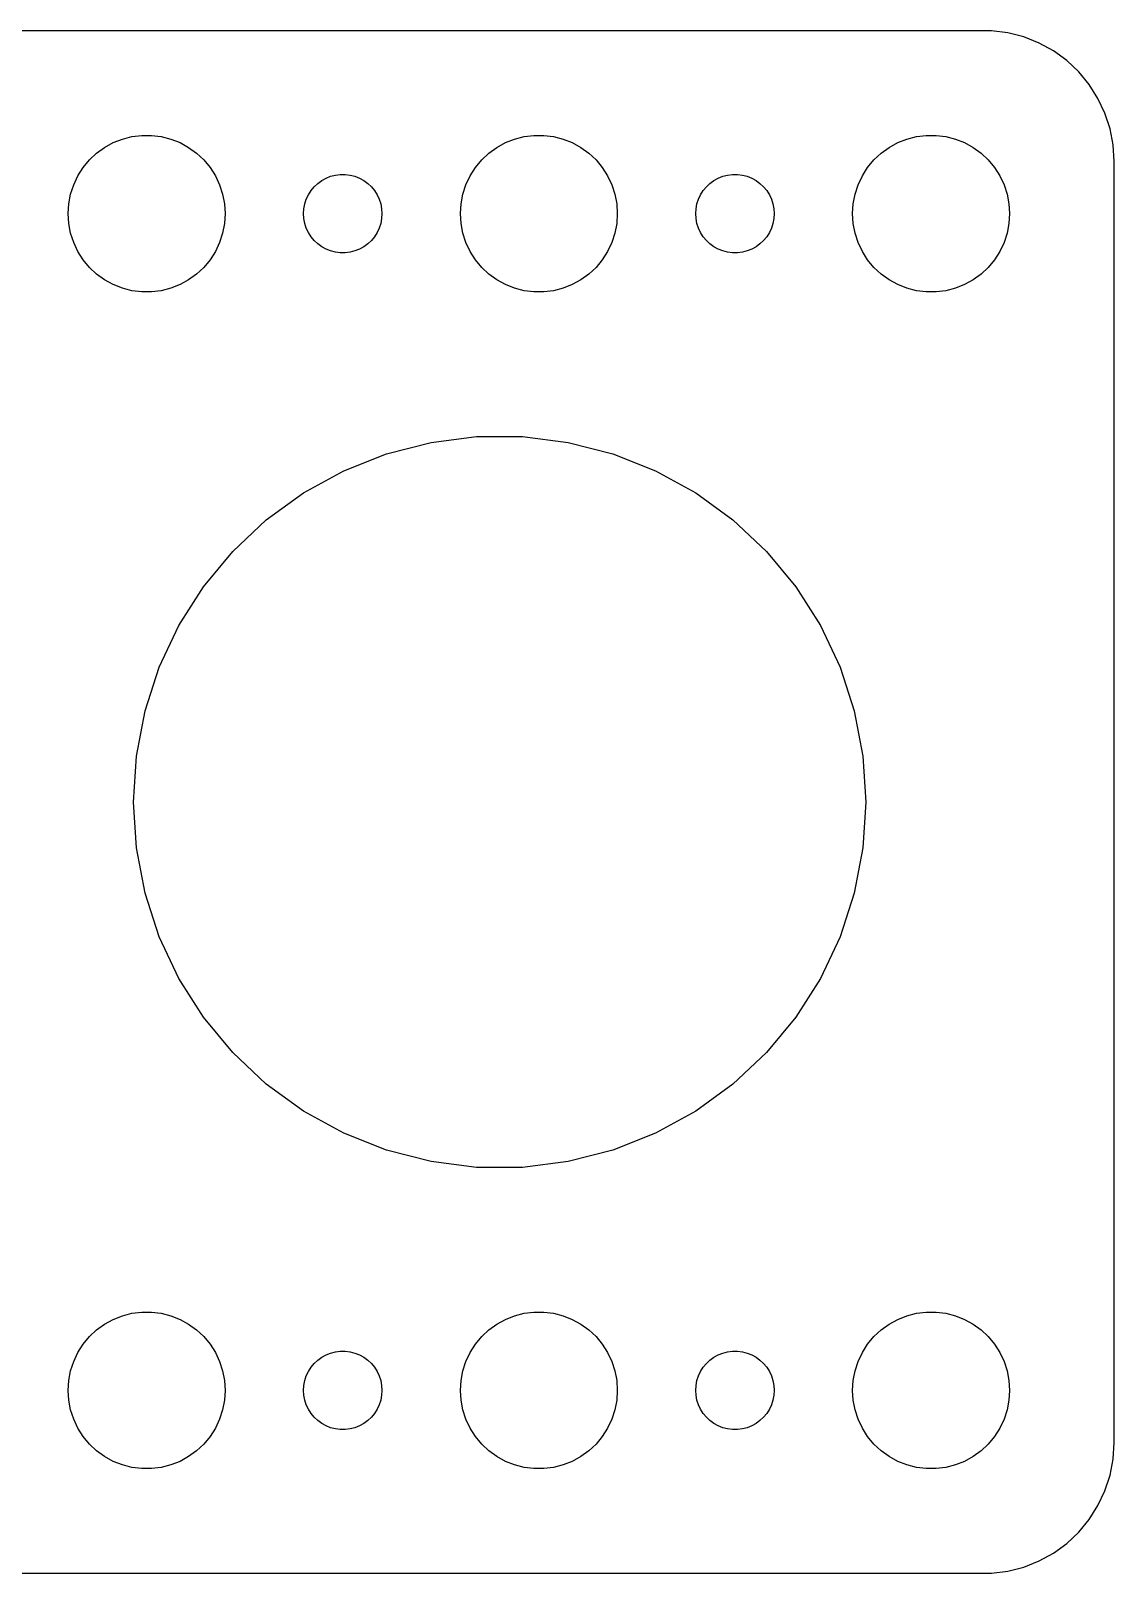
# Model space of a CAD drawing. Header units: metres. Extents: x -90 to 90, y 40 to 98.
# Drawn here: x 48.1 to 89.5, y 39.5 to 98.5 of the extents above; entities that cross this region are included whole.
import ezdxf

# ---------------------------------------------------------------- set-up
doc = ezdxf.new("R2010")
doc.units = ezdxf.units.M

msp = doc.modelspace()

# ---------------------------------------------------------------- linework, layer by layer
for p, q in [((84.8139, 98.4901), (-84.8139, 98.4901)), ((85.4369, 98.4114), (84.8139, 98.4901)), ((86.0451, 98.2553), (85.4369, 98.4114)), ((86.6289, 98.0241), (86.0451, 98.2553)), ((87.1791, 97.7216), (86.6289, 98.0241)), ((87.6871, 97.3526), (87.1791, 97.7216)), ((88.1448, 96.9227), (87.6871, 97.3526)), ((88.5451, 96.4389), (88.1448, 96.9227)), ((88.8815, 95.9088), (88.5451, 96.4389)), ((89.1489, 95.3406), (88.8815, 95.9088)), ((89.3429, 94.7434), (89.1489, 95.3406)), ((51.5729, 94.3532), (51.9379, 94.4469)), ((51.9379, 94.4469), (52.3116, 94.4941)), ((52.3116, 94.4941), (52.6884, 94.4941)), ((52.6884, 94.4941), (53.0621, 94.4469)), ((53.0621, 94.4469), (53.427, 94.3532)), ((66.573, 94.3532), (66.9379, 94.4469)), ((66.9379, 94.4469), (67.3116, 94.4941)), ((67.3116, 94.4941), (67.6884, 94.4941)), ((67.6884, 94.4941), (68.0621, 94.4469)), ((68.0621, 94.4469), (68.427, 94.3532)), ((81.573, 94.3532), (81.9379, 94.4469)), ((81.9379, 94.4469), (82.3116, 94.4941)), ((82.3116, 94.4941), (82.6884, 94.4941)), ((82.6884, 94.4941), (83.0621, 94.4469)), ((83.0621, 94.4469), (83.427, 94.3532)), ((89.4606, 94.1267), (89.3429, 94.7434)), ((50.3131, 93.5536), (50.5877, 93.8115)), ((50.5877, 93.8115), (50.8925, 94.033)), ((50.8925, 94.033), (51.2227, 94.2145)), ((51.2227, 94.2145), (51.5729, 94.3532)), ((53.427, 94.3532), (53.7773, 94.2145)), ((53.7773, 94.2145), (54.1075, 94.033)), ((54.1075, 94.033), (54.4123, 93.8115)), ((54.4123, 93.8115), (54.6869, 93.5536)), ((65.3131, 93.5536), (65.5877, 93.8115)), ((65.5877, 93.8115), (65.8925, 94.033)), ((65.8925, 94.033), (66.2227, 94.2145)), ((66.2227, 94.2145), (66.573, 94.3532)), ((68.427, 94.3532), (68.7773, 94.2145)), ((68.7773, 94.2145), (69.1075, 94.033)), ((69.1075, 94.033), (69.4123, 93.8115)), ((69.4123, 93.8115), (69.6869, 93.5536)), ((80.3131, 93.5536), (80.5877, 93.8115)), ((80.5877, 93.8115), (80.8925, 94.033)), ((80.8925, 94.033), (81.2227, 94.2145)), ((81.2227, 94.2145), (81.573, 94.3532)), ((83.427, 94.3532), (83.7773, 94.2145)), ((83.7773, 94.2145), (84.1075, 94.033)), ((84.1075, 94.033), (84.4123, 93.8115)), ((84.4123, 93.8115), (84.6869, 93.5536)), ((89.5, 93.5), (89.4606, 94.1267)), ((49.8711, 92.9453), (50.0729, 93.2634)), ((50.0729, 93.2634), (50.3131, 93.5536)), ((54.6869, 93.5536), (54.927, 93.2634)), ((54.927, 93.2634), (55.1289, 92.9453)), ((64.8711, 92.9453), (65.073, 93.2634)), ((65.073, 93.2634), (65.3131, 93.5536)), ((69.6869, 93.5536), (69.927, 93.2634)), ((69.927, 93.2634), (70.1289, 92.9453)), ((79.8711, 92.9453), (80.073, 93.2634)), ((80.073, 93.2634), (80.3131, 93.5536)), ((84.6869, 93.5536), (84.927, 93.2634)), ((84.927, 93.2634), (85.1289, 92.9453)), ((89.5, 44.5), (89.5, 93.5)), ((49.5942, 92.2461), (49.7107, 92.6044)), ((49.7107, 92.6044), (49.8711, 92.9453)), ((55.1289, 92.9453), (55.2893, 92.6044)), ((55.2893, 92.6044), (55.4057, 92.2461)), ((58.9065, 92.5268), (59.0439, 92.6558)), ((59.0439, 92.6558), (59.1963, 92.7665)), ((59.1963, 92.7665), (59.3613, 92.8572)), ((59.3613, 92.8572), (59.5365, 92.9266)), ((59.5365, 92.9266), (59.7189, 92.9734)), ((59.7189, 92.9734), (59.9058, 92.997)), ((59.9058, 92.997), (60.0942, 92.997)), ((60.0942, 92.997), (60.2811, 92.9734)), ((60.2811, 92.9734), (60.4635, 92.9266)), ((60.4635, 92.9266), (60.6387, 92.8572)), ((60.6387, 92.8572), (60.8037, 92.7665)), ((60.8037, 92.7665), (60.9561, 92.6558)), ((60.9561, 92.6558), (61.0934, 92.5268)), ((64.5943, 92.2461), (64.7107, 92.6044)), ((64.7107, 92.6044), (64.8711, 92.9453)), ((70.1289, 92.9453), (70.2893, 92.6044)), ((70.2893, 92.6044), (70.4057, 92.2461)), ((73.9065, 92.5268), (74.0439, 92.6558)), ((74.0439, 92.6558), (74.1963, 92.7665)), ((74.1963, 92.7665), (74.3613, 92.8572)), ((74.3613, 92.8572), (74.5365, 92.9266)), ((74.5365, 92.9266), (74.7189, 92.9734)), ((74.7189, 92.9734), (74.9058, 92.997)), ((74.9058, 92.997), (75.0942, 92.997)), ((75.0942, 92.997), (75.2811, 92.9734)), ((75.2811, 92.9734), (75.4635, 92.9266)), ((75.4635, 92.9266), (75.6387, 92.8572)), ((75.6387, 92.8572), (75.8037, 92.7665)), ((75.8037, 92.7665), (75.9561, 92.6558)), ((75.9561, 92.6558), (76.0934, 92.5268)), ((79.5943, 92.2461), (79.7107, 92.6044)), ((79.7107, 92.6044), (79.8711, 92.9453)), ((85.1289, 92.9453), (85.2893, 92.6044)), ((85.2893, 92.6044), (85.4057, 92.2461)), ((49.5237, 91.876), (49.5942, 92.2461)), ((55.4057, 92.2461), (55.4763, 91.876)), ((58.5471, 91.873), (58.6053, 92.0522)), ((58.6053, 92.0522), (58.6855, 92.2226)), ((58.6855, 92.2226), (58.7865, 92.3817)), ((58.7865, 92.3817), (58.9065, 92.5268)), ((61.0934, 92.5268), (61.2135, 92.3817)), ((61.2135, 92.3817), (61.3145, 92.2226)), ((61.3145, 92.2226), (61.3947, 92.0522)), ((61.3947, 92.0522), (61.4529, 91.873)), ((64.5237, 91.876), (64.5943, 92.2461)), ((70.4057, 92.2461), (70.4763, 91.876)), ((73.5471, 91.873), (73.6053, 92.0522)), ((73.6053, 92.0522), (73.6855, 92.2226)), ((73.6855, 92.2226), (73.7865, 92.3817)), ((73.7865, 92.3817), (73.9065, 92.5268)), ((76.0934, 92.5268), (76.2135, 92.3817)), ((76.2135, 92.3817), (76.3145, 92.2226)), ((76.3145, 92.2226), (76.3947, 92.0522)), ((76.3947, 92.0522), (76.4529, 91.873)), ((79.5237, 91.876), (79.5943, 92.2461)), ((85.4057, 92.2461), (85.4763, 91.876)), ((49.5, 91.5), (49.5237, 91.876)), ((49.5237, 91.124), (49.5, 91.5)), ((55.4763, 91.876), (55.5, 91.5)), ((55.5, 91.5), (55.4763, 91.124)), ((58.5, 91.5), (58.5118, 91.688)), ((58.5118, 91.312), (58.5, 91.5)), ((58.5118, 91.688), (58.5471, 91.873)), ((61.4529, 91.873), (61.4882, 91.688)), ((61.4882, 91.688), (61.5, 91.5)), ((61.5, 91.5), (61.4882, 91.312)), ((64.5, 91.5), (64.5237, 91.876)), ((64.5237, 91.124), (64.5, 91.5)), ((70.4763, 91.876), (70.5, 91.5)), ((70.5, 91.5), (70.4763, 91.124)), ((73.5, 91.5), (73.5118, 91.688)), ((73.5118, 91.312), (73.5, 91.5)), ((73.5118, 91.688), (73.5471, 91.873)), ((76.4529, 91.873), (76.4882, 91.688)), ((76.4882, 91.688), (76.5, 91.5)), ((76.5, 91.5), (76.4882, 91.312)), ((79.5, 91.5), (79.5237, 91.876)), ((79.5237, 91.124), (79.5, 91.5)), ((85.4763, 91.876), (85.5, 91.5)), ((85.5, 91.5), (85.4763, 91.124)), ((49.5942, 90.7539), (49.5237, 91.124)), ((55.4763, 91.124), (55.4057, 90.7539)), ((58.5471, 91.127), (58.5118, 91.312)), ((58.6053, 90.9478), (58.5471, 91.127)), ((58.6855, 90.7774), (58.6053, 90.9478)), ((61.3947, 90.9478), (61.3145, 90.7774)), ((61.4529, 91.127), (61.3947, 90.9478)), ((61.4882, 91.312), (61.4529, 91.127)), ((64.5943, 90.7539), (64.5237, 91.124)), ((70.4763, 91.124), (70.4057, 90.7539)), ((73.5471, 91.127), (73.5118, 91.312)), ((73.6053, 90.9478), (73.5471, 91.127)), ((73.6855, 90.7774), (73.6053, 90.9478)), ((76.3947, 90.9478), (76.3145, 90.7774)), ((76.4529, 91.127), (76.3947, 90.9478)), ((76.4882, 91.312), (76.4529, 91.127)), ((79.5943, 90.7539), (79.5237, 91.124)), ((85.4763, 91.124), (85.4057, 90.7539)), ((49.7107, 90.3956), (49.5942, 90.7539)), ((49.8711, 90.0547), (49.7107, 90.3956)), ((55.2893, 90.3956), (55.1289, 90.0547)), ((55.4057, 90.7539), (55.2893, 90.3956)), ((58.7865, 90.6183), (58.6855, 90.7774)), ((58.9065, 90.4732), (58.7865, 90.6183)), ((59.0439, 90.3442), (58.9065, 90.4732)), ((59.1963, 90.2335), (59.0439, 90.3442)), ((60.9561, 90.3442), (60.8037, 90.2335)), ((61.0934, 90.4732), (60.9561, 90.3442)), ((61.2135, 90.6183), (61.0934, 90.4732)), ((61.3145, 90.7774), (61.2135, 90.6183)), ((64.7107, 90.3956), (64.5943, 90.7539)), ((64.8711, 90.0547), (64.7107, 90.3956)), ((70.2893, 90.3956), (70.1289, 90.0547)), ((70.4057, 90.7539), (70.2893, 90.3956)), ((73.7865, 90.6183), (73.6855, 90.7774)), ((73.9065, 90.4732), (73.7865, 90.6183)), ((74.0439, 90.3442), (73.9065, 90.4732)), ((74.1963, 90.2335), (74.0439, 90.3442)), ((75.9561, 90.3442), (75.8037, 90.2335)), ((76.0934, 90.4732), (75.9561, 90.3442)), ((76.2135, 90.6183), (76.0934, 90.4732)), ((76.3145, 90.7774), (76.2135, 90.6183)), ((79.7107, 90.3956), (79.5943, 90.7539)), ((79.8711, 90.0547), (79.7107, 90.3956)), ((85.2893, 90.3956), (85.1289, 90.0547)), ((85.4057, 90.7539), (85.2893, 90.3956)), ((50.0729, 89.7366), (49.8711, 90.0547)), ((50.3131, 89.4464), (50.0729, 89.7366)), ((54.927, 89.7366), (54.6869, 89.4464)), ((55.1289, 90.0547), (54.927, 89.7366)), ((59.3613, 90.1427), (59.1963, 90.2335)), ((59.5365, 90.0734), (59.3613, 90.1427)), ((59.7189, 90.0266), (59.5365, 90.0734)), ((59.9058, 90.003), (59.7189, 90.0266)), ((60.0942, 90.003), (59.9058, 90.003)), ((60.2811, 90.0266), (60.0942, 90.003)), ((60.4635, 90.0734), (60.2811, 90.0266)), ((60.6387, 90.1427), (60.4635, 90.0734)), ((60.8037, 90.2335), (60.6387, 90.1427)), ((65.073, 89.7366), (64.8711, 90.0547)), ((65.3131, 89.4464), (65.073, 89.7366)), ((69.927, 89.7366), (69.6869, 89.4464)), ((70.1289, 90.0547), (69.927, 89.7366)), ((74.3613, 90.1427), (74.1963, 90.2335)), ((74.5365, 90.0734), (74.3613, 90.1427)), ((74.7189, 90.0266), (74.5365, 90.0734)), ((74.9058, 90.003), (74.7189, 90.0266)), ((75.0942, 90.003), (74.9058, 90.003)), ((75.2811, 90.0266), (75.0942, 90.003)), ((75.4635, 90.0734), (75.2811, 90.0266)), ((75.6387, 90.1427), (75.4635, 90.0734)), ((75.8037, 90.2335), (75.6387, 90.1427)), ((80.073, 89.7366), (79.8711, 90.0547)), ((80.3131, 89.4464), (80.073, 89.7366)), ((84.927, 89.7366), (84.6869, 89.4464)), ((85.1289, 90.0547), (84.927, 89.7366)), ((50.5877, 89.1884), (50.3131, 89.4464)), ((50.8925, 88.967), (50.5877, 89.1884)), ((54.4123, 89.1884), (54.1075, 88.967)), ((54.6869, 89.4464), (54.4123, 89.1884)), ((65.5877, 89.1884), (65.3131, 89.4464)), ((65.8925, 88.967), (65.5877, 89.1884)), ((69.4123, 89.1884), (69.1075, 88.967)), ((69.6869, 89.4464), (69.4123, 89.1884)), ((80.5877, 89.1884), (80.3131, 89.4464)), ((80.8925, 88.967), (80.5877, 89.1884)), ((84.4123, 89.1884), (84.1075, 88.967)), ((84.6869, 89.4464), (84.4123, 89.1884)), ((51.2227, 88.7855), (50.8925, 88.967)), ((51.5729, 88.6468), (51.2227, 88.7855)), ((51.9379, 88.5531), (51.5729, 88.6468)), ((52.3116, 88.5059), (51.9379, 88.5531)), ((52.6884, 88.5059), (52.3116, 88.5059)), ((53.0621, 88.5531), (52.6884, 88.5059)), ((53.427, 88.6468), (53.0621, 88.5531)), ((53.7773, 88.7855), (53.427, 88.6468)), ((54.1075, 88.967), (53.7773, 88.7855)), ((66.2227, 88.7855), (65.8925, 88.967)), ((66.573, 88.6468), (66.2227, 88.7855)), ((66.9379, 88.5531), (66.573, 88.6468)), ((67.3116, 88.5059), (66.9379, 88.5531)), ((67.6884, 88.5059), (67.3116, 88.5059)), ((68.0621, 88.5531), (67.6884, 88.5059)), ((68.427, 88.6468), (68.0621, 88.5531)), ((68.7773, 88.7855), (68.427, 88.6468)), ((69.1075, 88.967), (68.7773, 88.7855)), ((81.2227, 88.7855), (80.8925, 88.967)), ((81.573, 88.6468), (81.2227, 88.7855)), ((81.9379, 88.5531), (81.573, 88.6468)), ((82.3116, 88.5059), (81.9379, 88.5531)), ((82.6884, 88.5059), (82.3116, 88.5059)), ((83.0621, 88.5531), (82.6884, 88.5059)), ((83.427, 88.6468), (83.0621, 88.5531)), ((83.7773, 88.7855), (83.427, 88.6468)), ((84.1075, 88.967), (83.7773, 88.7855)), ((61.6738, 82.3148), (63.3767, 82.752)), ((63.3767, 82.752), (65.1209, 82.9724)), ((65.1209, 82.9724), (66.8791, 82.9724)), ((66.8791, 82.9724), (68.6233, 82.752)), ((68.6233, 82.752), (70.3262, 82.3148)), ((60.0391, 81.6676), (61.6738, 82.3148)), ((70.3262, 82.3148), (71.9609, 81.6676)), ((58.4984, 80.8206), (60.0391, 81.6676)), ((71.9609, 81.6676), (73.5016, 80.8206)), ((57.0761, 79.7872), (58.4984, 80.8206)), ((73.5016, 80.8206), (74.9239, 79.7872)), ((55.7944, 78.5836), (57.0761, 79.7872)), ((74.9239, 79.7872), (76.2056, 78.5836)), ((54.6738, 77.229), (55.7944, 78.5836)), ((76.2056, 78.5836), (77.3262, 77.229)), ((53.7317, 75.7445), (54.6738, 77.229)), ((77.3262, 77.229), (78.2683, 75.7445)), ((52.9831, 74.1537), (53.7317, 75.7445)), ((78.2683, 75.7445), (79.0169, 74.1537)), ((52.4398, 72.4816), (52.9831, 74.1537)), ((79.0169, 74.1537), (79.5602, 72.4816)), ((52.1104, 70.7547), (52.4398, 72.4816)), ((79.5602, 72.4816), (79.8896, 70.7547)), ((52, 69), (52.1104, 70.7547)), ((79.8896, 70.7547), (80, 69)), ((52.1104, 67.2453), (52, 69)), ((80, 69), (79.8896, 67.2453)), ((52.4398, 65.5184), (52.1104, 67.2453)), ((79.8896, 67.2453), (79.5602, 65.5184)), ((52.9831, 63.8463), (52.4398, 65.5184)), ((79.5602, 65.5184), (79.0169, 63.8463)), ((53.7317, 62.2555), (52.9831, 63.8463)), ((79.0169, 63.8463), (78.2683, 62.2555)), ((54.6738, 60.771), (53.7317, 62.2555)), ((78.2683, 62.2555), (77.3262, 60.771)), ((55.7944, 59.4164), (54.6738, 60.771)), ((77.3262, 60.771), (76.2056, 59.4164)), ((57.0761, 58.2128), (55.7944, 59.4164)), ((76.2056, 59.4164), (74.9239, 58.2128)), ((58.4984, 57.1794), (57.0761, 58.2128)), ((74.9239, 58.2128), (73.5016, 57.1794)), ((60.0391, 56.3324), (58.4984, 57.1794)), ((73.5016, 57.1794), (71.9609, 56.3324)), ((61.6738, 55.6852), (60.0391, 56.3324)), ((71.9609, 56.3324), (70.3262, 55.6852)), ((63.3767, 55.248), (61.6738, 55.6852)), ((70.3262, 55.6852), (68.6233, 55.248)), ((65.1209, 55.0276), (63.3767, 55.248)), ((66.8791, 55.0276), (65.1209, 55.0276)), ((68.6233, 55.248), (66.8791, 55.0276)), ((50.5877, 48.8116), (50.8925, 49.033)), ((50.8925, 49.033), (51.2227, 49.2145)), ((51.2227, 49.2145), (51.5729, 49.3532)), ((51.5729, 49.3532), (51.9379, 49.4469)), ((51.9379, 49.4469), (52.3116, 49.4941)), ((52.3116, 49.4941), (52.6884, 49.4941)), ((52.6884, 49.4941), (53.0621, 49.4469)), ((53.0621, 49.4469), (53.427, 49.3532)), ((53.427, 49.3532), (53.7773, 49.2145)), ((53.7773, 49.2145), (54.1075, 49.033)), ((54.1075, 49.033), (54.4123, 48.8116)), ((65.5877, 48.8116), (65.8925, 49.033)), ((65.8925, 49.033), (66.2227, 49.2145)), ((66.2227, 49.2145), (66.573, 49.3532)), ((66.573, 49.3532), (66.9379, 49.4469)), ((66.9379, 49.4469), (67.3116, 49.4941)), ((67.3116, 49.4941), (67.6884, 49.4941)), ((67.6884, 49.4941), (68.0621, 49.4469)), ((68.0621, 49.4469), (68.427, 49.3532)), ((68.427, 49.3532), (68.7773, 49.2145)), ((68.7773, 49.2145), (69.1075, 49.033)), ((69.1075, 49.033), (69.4123, 48.8116)), ((80.5877, 48.8116), (80.8925, 49.033)), ((80.8925, 49.033), (81.2227, 49.2145)), ((81.2227, 49.2145), (81.573, 49.3532)), ((81.573, 49.3532), (81.9379, 49.4469)), ((81.9379, 49.4469), (82.3116, 49.4941)), ((82.3116, 49.4941), (82.6884, 49.4941)), ((82.6884, 49.4941), (83.0621, 49.4469)), ((83.0621, 49.4469), (83.427, 49.3532)), ((83.427, 49.3532), (83.7773, 49.2145)), ((83.7773, 49.2145), (84.1075, 49.033)), ((84.1075, 49.033), (84.4123, 48.8116)), ((50.0729, 48.2634), (50.3131, 48.5536)), ((50.3131, 48.5536), (50.5877, 48.8116)), ((54.4123, 48.8116), (54.6869, 48.5536)), ((54.6869, 48.5536), (54.927, 48.2634)), ((65.073, 48.2634), (65.3131, 48.5536)), ((65.3131, 48.5536), (65.5877, 48.8116)), ((69.4123, 48.8116), (69.6869, 48.5536)), ((69.6869, 48.5536), (69.927, 48.2634)), ((80.073, 48.2634), (80.3131, 48.5536)), ((80.3131, 48.5536), (80.5877, 48.8116)), ((84.4123, 48.8116), (84.6869, 48.5536)), ((84.6869, 48.5536), (84.927, 48.2634)), ((49.7107, 47.6044), (49.8711, 47.9453)), ((49.8711, 47.9453), (50.0729, 48.2634)), ((54.927, 48.2634), (55.1289, 47.9453)), ((55.1289, 47.9453), (55.2893, 47.6044)), ((59.1963, 47.7665), (59.3613, 47.8573)), ((59.3613, 47.8573), (59.5365, 47.9266)), ((59.5365, 47.9266), (59.7189, 47.9734)), ((59.7189, 47.9734), (59.9058, 47.997)), ((59.9058, 47.997), (60.0942, 47.997)), ((60.0942, 47.997), (60.2811, 47.9734)), ((60.2811, 47.9734), (60.4635, 47.9266)), ((60.4635, 47.9266), (60.6387, 47.8573)), ((60.6387, 47.8573), (60.8037, 47.7665)), ((64.7107, 47.6044), (64.8711, 47.9453)), ((64.8711, 47.9453), (65.073, 48.2634)), ((69.927, 48.2634), (70.1289, 47.9453)), ((70.1289, 47.9453), (70.2893, 47.6044)), ((74.1963, 47.7665), (74.3613, 47.8573)), ((74.3613, 47.8573), (74.5365, 47.9266)), ((74.5365, 47.9266), (74.7189, 47.9734)), ((74.7189, 47.9734), (74.9058, 47.997)), ((74.9058, 47.997), (75.0942, 47.997)), ((75.0942, 47.997), (75.2811, 47.9734)), ((75.2811, 47.9734), (75.4635, 47.9266)), ((75.4635, 47.9266), (75.6387, 47.8573)), ((75.6387, 47.8573), (75.8037, 47.7665)), ((79.7107, 47.6044), (79.8711, 47.9453)), ((79.8711, 47.9453), (80.073, 48.2634)), ((84.927, 48.2634), (85.1289, 47.9453)), ((85.1289, 47.9453), (85.2893, 47.6044)), ((49.5237, 46.876), (49.5942, 47.2461)), ((49.5942, 47.2461), (49.7107, 47.6044)), ((55.2893, 47.6044), (55.4057, 47.2461)), ((55.4057, 47.2461), (55.4763, 46.876)), ((58.6053, 47.0522), (58.6855, 47.2226)), ((58.6855, 47.2226), (58.7865, 47.3817)), ((58.7865, 47.3817), (58.9065, 47.5268)), ((58.9065, 47.5268), (59.0439, 47.6558)), ((59.0439, 47.6558), (59.1963, 47.7665)), ((60.8037, 47.7665), (60.9561, 47.6558)), ((60.9561, 47.6558), (61.0934, 47.5268)), ((61.0934, 47.5268), (61.2135, 47.3817)), ((61.2135, 47.3817), (61.3145, 47.2226)), ((61.3145, 47.2226), (61.3947, 47.0522)), ((64.5237, 46.876), (64.5943, 47.2461)), ((64.5943, 47.2461), (64.7107, 47.6044)), ((70.2893, 47.6044), (70.4057, 47.2461)), ((70.4057, 47.2461), (70.4763, 46.876)), ((73.6053, 47.0522), (73.6855, 47.2226)), ((73.6855, 47.2226), (73.7865, 47.3817)), ((73.7865, 47.3817), (73.9065, 47.5268)), ((73.9065, 47.5268), (74.0439, 47.6558)), ((74.0439, 47.6558), (74.1963, 47.7665)), ((75.8037, 47.7665), (75.9561, 47.6558)), ((75.9561, 47.6558), (76.0934, 47.5268)), ((76.0934, 47.5268), (76.2135, 47.3817)), ((76.2135, 47.3817), (76.3145, 47.2226)), ((76.3145, 47.2226), (76.3947, 47.0522)), ((79.5237, 46.876), (79.5943, 47.2461)), ((79.5943, 47.2461), (79.7107, 47.6044)), ((85.2893, 47.6044), (85.4057, 47.2461)), ((85.4057, 47.2461), (85.4763, 46.876)), ((49.5, 46.5), (49.5237, 46.876)), ((55.4763, 46.876), (55.5, 46.5)), ((58.5, 46.5), (58.5118, 46.688)), ((58.5118, 46.688), (58.5471, 46.873)), ((58.5471, 46.873), (58.6053, 47.0522)), ((61.3947, 47.0522), (61.4529, 46.873)), ((61.4529, 46.873), (61.4882, 46.688)), ((61.4882, 46.688), (61.5, 46.5)), ((64.5, 46.5), (64.5237, 46.876)), ((70.4763, 46.876), (70.5, 46.5)), ((73.5, 46.5), (73.5118, 46.688)), ((73.5118, 46.688), (73.5471, 46.873)), ((73.5471, 46.873), (73.6053, 47.0522)), ((76.3947, 47.0522), (76.4529, 46.873)), ((76.4529, 46.873), (76.4882, 46.688)), ((76.4882, 46.688), (76.5, 46.5)), ((79.5, 46.5), (79.5237, 46.876)), ((85.4763, 46.876), (85.5, 46.5)), ((49.5237, 46.124), (49.5, 46.5)), ((49.5942, 45.7539), (49.5237, 46.124)), ((55.4763, 46.124), (55.4057, 45.7539)), ((55.5, 46.5), (55.4763, 46.124)), ((58.5118, 46.312), (58.5, 46.5)), ((58.5471, 46.127), (58.5118, 46.312)), ((58.6053, 45.9478), (58.5471, 46.127)), ((61.4529, 46.127), (61.3947, 45.9478)), ((61.4882, 46.312), (61.4529, 46.127)), ((61.5, 46.5), (61.4882, 46.312)), ((64.5237, 46.124), (64.5, 46.5)), ((64.5943, 45.7539), (64.5237, 46.124)), ((70.4763, 46.124), (70.4057, 45.7539)), ((70.5, 46.5), (70.4763, 46.124)), ((73.5118, 46.312), (73.5, 46.5)), ((73.5471, 46.127), (73.5118, 46.312)), ((73.6053, 45.9478), (73.5471, 46.127)), ((76.4529, 46.127), (76.3947, 45.9478)), ((76.4882, 46.312), (76.4529, 46.127)), ((76.5, 46.5), (76.4882, 46.312)), ((79.5237, 46.124), (79.5, 46.5)), ((79.5943, 45.7539), (79.5237, 46.124)), ((85.4763, 46.124), (85.4057, 45.7539)), ((85.5, 46.5), (85.4763, 46.124)), ((49.7107, 45.3956), (49.5942, 45.7539)), ((55.4057, 45.7539), (55.2893, 45.3956)), ((58.6855, 45.7774), (58.6053, 45.9478)), ((58.7865, 45.6183), (58.6855, 45.7774)), ((58.9065, 45.4732), (58.7865, 45.6183)), ((59.0439, 45.3442), (58.9065, 45.4732)), ((61.0934, 45.4732), (60.9561, 45.3442)), ((61.2135, 45.6183), (61.0934, 45.4732)), ((61.3145, 45.7774), (61.2135, 45.6183)), ((61.3947, 45.9478), (61.3145, 45.7774)), ((64.7107, 45.3956), (64.5943, 45.7539)), ((70.4057, 45.7539), (70.2893, 45.3956)), ((73.6855, 45.7774), (73.6053, 45.9478)), ((73.7865, 45.6183), (73.6855, 45.7774)), ((73.9065, 45.4732), (73.7865, 45.6183)), ((74.0439, 45.3442), (73.9065, 45.4732)), ((76.0934, 45.4732), (75.9561, 45.3442)), ((76.2135, 45.6183), (76.0934, 45.4732)), ((76.3145, 45.7774), (76.2135, 45.6183)), ((76.3947, 45.9478), (76.3145, 45.7774)), ((79.7107, 45.3956), (79.5943, 45.7539)), ((85.4057, 45.7539), (85.2893, 45.3956)), ((49.8711, 45.0547), (49.7107, 45.3956)), ((50.0729, 44.7366), (49.8711, 45.0547)), ((55.1289, 45.0547), (54.927, 44.7366)), ((55.2893, 45.3956), (55.1289, 45.0547)), ((59.1963, 45.2335), (59.0439, 45.3442)), ((59.3613, 45.1428), (59.1963, 45.2335)), ((59.5365, 45.0734), (59.3613, 45.1428)), ((59.7189, 45.0266), (59.5365, 45.0734)), ((59.9058, 45.003), (59.7189, 45.0266)), ((60.0942, 45.003), (59.9058, 45.003)), ((60.2811, 45.0266), (60.0942, 45.003)), ((60.4635, 45.0734), (60.2811, 45.0266)), ((60.6387, 45.1428), (60.4635, 45.0734)), ((60.8037, 45.2335), (60.6387, 45.1428)), ((60.9561, 45.3442), (60.8037, 45.2335)), ((64.8711, 45.0547), (64.7107, 45.3956)), ((65.073, 44.7366), (64.8711, 45.0547)), ((70.1289, 45.0547), (69.927, 44.7366)), ((70.2893, 45.3956), (70.1289, 45.0547)), ((74.1963, 45.2335), (74.0439, 45.3442)), ((74.3613, 45.1428), (74.1963, 45.2335)), ((74.5365, 45.0734), (74.3613, 45.1428)), ((74.7189, 45.0266), (74.5365, 45.0734)), ((74.9058, 45.003), (74.7189, 45.0266)), ((75.0942, 45.003), (74.9058, 45.003)), ((75.2811, 45.0266), (75.0942, 45.003)), ((75.4635, 45.0734), (75.2811, 45.0266)), ((75.6387, 45.1428), (75.4635, 45.0734)), ((75.8037, 45.2335), (75.6387, 45.1428)), ((75.9561, 45.3442), (75.8037, 45.2335)), ((79.8711, 45.0547), (79.7107, 45.3956)), ((80.073, 44.7366), (79.8711, 45.0547)), ((85.1289, 45.0547), (84.927, 44.7366)), ((85.2893, 45.3956), (85.1289, 45.0547)), ((50.3131, 44.4464), (50.0729, 44.7366)), ((50.5877, 44.1885), (50.3131, 44.4464)), ((54.6869, 44.4464), (54.4123, 44.1885)), ((54.927, 44.7366), (54.6869, 44.4464)), ((65.3131, 44.4464), (65.073, 44.7366)), ((65.5877, 44.1885), (65.3131, 44.4464)), ((69.6869, 44.4464), (69.4123, 44.1885)), ((69.927, 44.7366), (69.6869, 44.4464)), ((80.3131, 44.4464), (80.073, 44.7366)), ((80.5877, 44.1885), (80.3131, 44.4464)), ((84.6869, 44.4464), (84.4123, 44.1885)), ((84.927, 44.7366), (84.6869, 44.4464)), ((89.4606, 43.8733), (89.5, 44.5)), ((50.8925, 43.967), (50.5877, 44.1885)), ((51.2227, 43.7855), (50.8925, 43.967)), ((51.5729, 43.6468), (51.2227, 43.7855)), ((51.9379, 43.5531), (51.5729, 43.6468)), ((53.427, 43.6468), (53.0621, 43.5531)), ((53.7773, 43.7855), (53.427, 43.6468)), ((54.1075, 43.967), (53.7773, 43.7855)), ((54.4123, 44.1885), (54.1075, 43.967)), ((65.8925, 43.967), (65.5877, 44.1885)), ((66.2227, 43.7855), (65.8925, 43.967)), ((66.573, 43.6468), (66.2227, 43.7855)), ((66.9379, 43.5531), (66.573, 43.6468)), ((68.427, 43.6468), (68.0621, 43.5531)), ((68.7773, 43.7855), (68.427, 43.6468)), ((69.1075, 43.967), (68.7773, 43.7855)), ((69.4123, 44.1885), (69.1075, 43.967)), ((80.8925, 43.967), (80.5877, 44.1885)), ((81.2227, 43.7855), (80.8925, 43.967)), ((81.573, 43.6468), (81.2227, 43.7855)), ((81.9379, 43.5531), (81.573, 43.6468)), ((83.427, 43.6468), (83.0621, 43.5531)), ((83.7773, 43.7855), (83.427, 43.6468)), ((84.1075, 43.967), (83.7773, 43.7855)), ((84.4123, 44.1885), (84.1075, 43.967)), ((89.3429, 43.2566), (89.4606, 43.8733)), ((52.3116, 43.5059), (51.9379, 43.5531)), ((52.6884, 43.5059), (52.3116, 43.5059)), ((53.0621, 43.5531), (52.6884, 43.5059)), ((67.3116, 43.5059), (66.9379, 43.5531)), ((67.6884, 43.5059), (67.3116, 43.5059)), ((68.0621, 43.5531), (67.6884, 43.5059)), ((82.3116, 43.5059), (81.9379, 43.5531)), ((82.6884, 43.5059), (82.3116, 43.5059)), ((83.0621, 43.5531), (82.6884, 43.5059)), ((89.1489, 42.6594), (89.3429, 43.2566)), ((88.8815, 42.0912), (89.1489, 42.6594)), ((88.5451, 41.5611), (88.8815, 42.0912)), ((88.1448, 41.0773), (88.5451, 41.5611)), ((87.6871, 40.6474), (88.1448, 41.0773)), ((86.6289, 39.9759), (87.1791, 40.2784)), ((87.1791, 40.2784), (87.6871, 40.6474)), ((84.8139, 39.5099), (85.4369, 39.5886)), ((85.4369, 39.5886), (86.0451, 39.7447)), ((86.0451, 39.7447), (86.6289, 39.9759)), ((-84.8139, 39.5099), (84.8139, 39.5099))]:
    msp.add_line(p, q)

doc.saveas('drawing.dxf')
